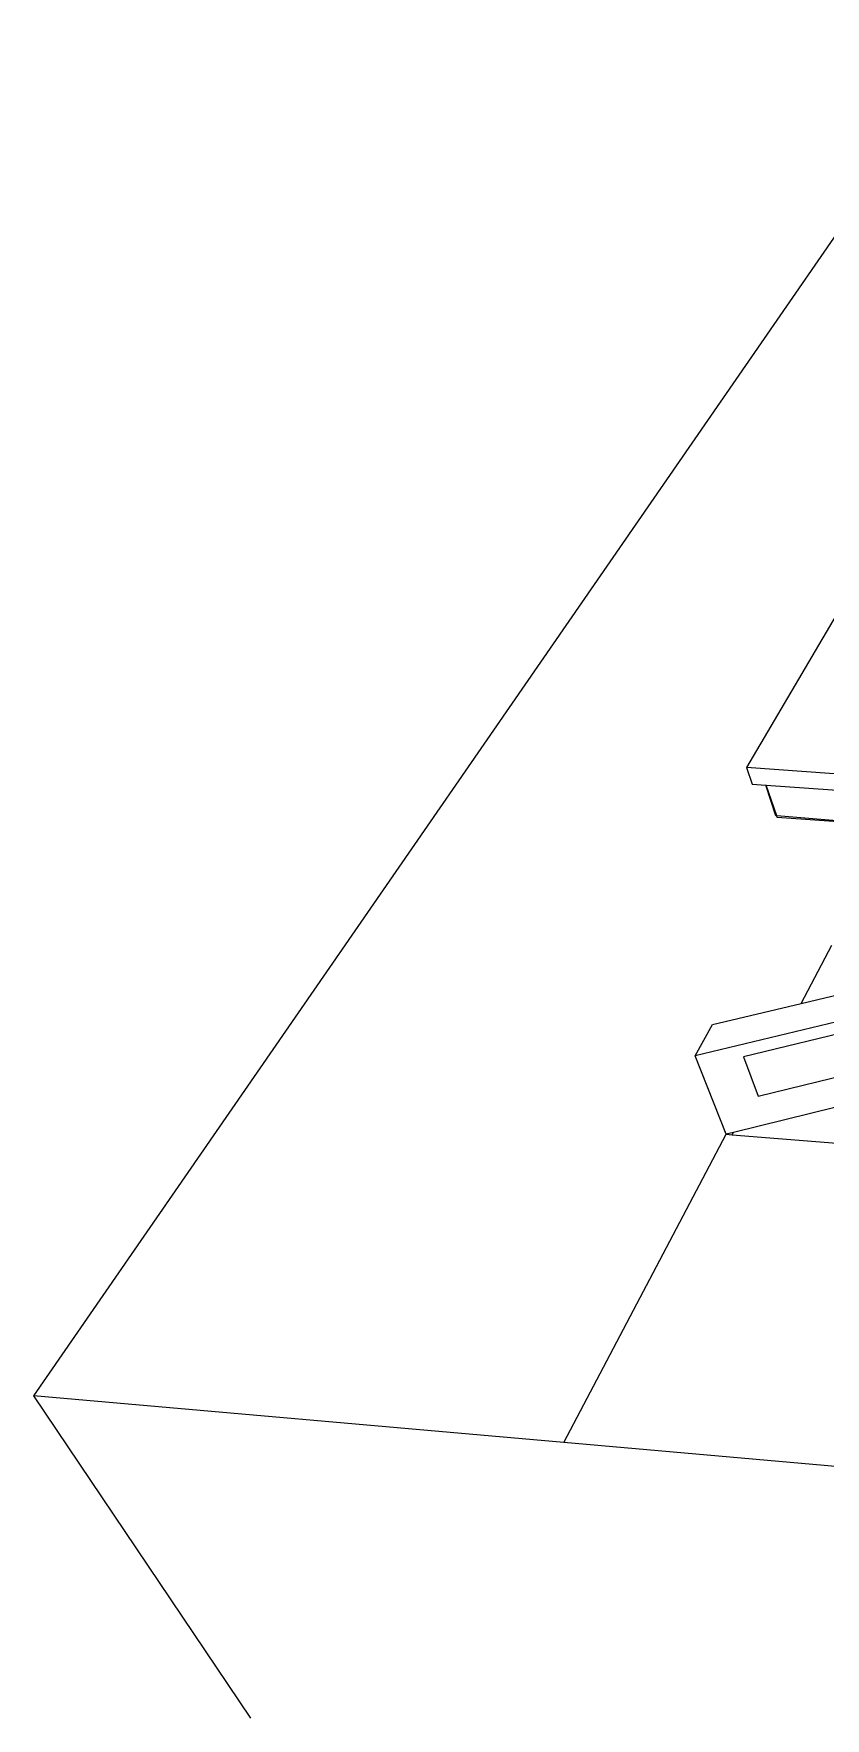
# Model space of a CAD drawing. Extents: x -32.6 to 7.6, y -16.6 to 12.1.
# Drawn here: x -32.64 to -19.14, y -16.61 to 12.12 of the extents above; entities that cross this region are included whole.
import ezdxf

# ---------------------------------------------------------------- set-up
doc = ezdxf.new("R2010")
doc.units = 0
doc.header["$MEASUREMENT"] = 0
doc.layers.get('0').update_dxf_attribs({"linetype": 'CONTINUOUS'})

msp = doc.modelspace()

# ---------------------------------------------------------------- linework, layer by layer
for p, q in [((-16.595, 12.117), (-32.644, -11.11)), ((-18.954, 2.202), (-20.487, -0.398)), ((-13.386, -0.897), (-20.487, -0.398)), ((-20.487, -0.398), (-20.39, -0.678)), ((-20.39, -0.678), (-20.154, -0.695)), ((-19.984, -1.218), (-20.154, -0.695)), ((-20.154, -0.695), (-20.149, -0.695)), ((-19.97, -1.219), (-20.149, -0.695)), ((-20.149, -0.695), (-18.692, -0.798)), ((-19.97, -1.219), (-19.984, -1.218)), ((-18.601, -1.331), (-19.97, -1.219)), ((-19.96, -1.248), (-19.97, -1.219)), ((-18.596, -1.346), (-19.96, -1.248)), ((-19.553, -4.418), (-19.031, -3.424)), ((-19.553, -4.418), (-18.743, -4.225)), ((-17.661, -4.422), (-21.36, -5.31)), ((-21.067, -4.778), (-19.553, -4.418)), ((-21.36, -5.31), (-21.067, -4.778)), ((-17.599, -4.617), (-20.539, -5.326)), ((-20.834, -6.65), (-21.36, -5.31)), ((-20.539, -5.326), (-20.285, -6)), ((-20.285, -6), (-17.383, -5.29)), ((-17.233, -5.76), (-20.708, -6.619)), ((-23.602, -11.905), (-20.834, -6.65)), ((-20.708, -6.619), (-20.834, -6.65)), ((-20.834, -6.65), (-20.728, -6.658)), ((-20.728, -6.658), (-20.708, -6.619)), ((-20.728, -6.658), (5.159, -8.722)), ((-32.644, -11.11), (-28.945, -16.608)), ((-23.602, -11.905), (-32.644, -11.11)), ((6.374, -14.542), (-23.602, -11.905))]:
    msp.add_line(p, q)

doc.saveas('drawing.dxf')
